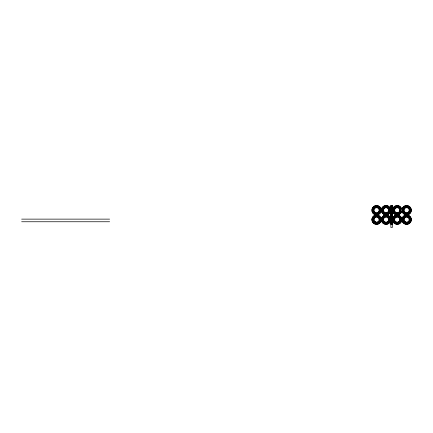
<?xml version="1.0" encoding="UTF-8"?>
<svg xmlns="http://www.w3.org/2000/svg" width="433" height="433" viewBox="0 0 433 433"><rect width="100%" height="100%" fill="white"/><g stroke="black" fill="none" stroke-linecap="round" stroke-linejoin="round"><path stroke-width="0.65" d="M390.885 205.518L392.347 205.518M21.65 219.13L109.614 219.13M371.936 219.13L374.139 219.13M379.016 219.13L381.219 219.13M381.397 219.13L383.606 219.13M388.482 219.13L394.734 219.13M399.61 219.13L401.813 219.13M401.992 219.13L404.2 219.13M409.077 219.13L411.28 219.13M21.65 221.756L109.614 221.756M372.391 221.756L375.243 221.756M377.912 221.756L380.764 221.756M381.857 221.756L384.71 221.756M387.378 221.756L390.23 221.756M390.339 221.756L392.877 221.756M392.985 221.756L395.838 221.756M398.506 221.756L401.359 221.756M402.452 221.756L405.304 221.756M407.973 221.756L410.825 221.756M392.736 206.449L392.736 214.005M392.736 215.878L392.736 223.433M392.709 206.27L392.709 214.189M392.709 215.694L392.709 223.612M392.347 224.153L392.347 227.482L390.885 227.482L390.885 224.153M392.249 205.518L392.249 224.364M392.141 205.518L392.141 224.364M392.017 224.364L392.017 205.518L391.946 224.364M391.681 205.518L391.724 224.364M391.529 205.518L391.529 224.364M391.313 205.518L391.313 224.364M391.243 205.518L391.243 224.364M391.031 205.518L391.031 224.364M390.961 205.518L391.004 224.364M390.55 206.27L390.55 214.189M390.55 215.694L390.506 223.612M390.479 206.449L390.479 208.338M390.479 212.116L390.479 214.005M390.479 215.878L390.479 217.767M390.479 221.544L390.479 223.433M402.084 218.432A4.714 4.714 0 0 1 409.342 215.796A4.714 4.714 0 0 1 409.342 223.515A4.714 4.714 0 0 1 402.084 220.873M402.609 217.328A4.655 4.655 0 0 1 409.927 216.365A4.655 4.655 0 0 1 408.963 223.682A4.655 4.655 0 0 1 402.143 220.857M405.158 217.09A2.961 2.961 0 0 1 408.73 221.75M408.119 222.221A2.961 2.961 0 0 1 404.541 217.561M401.721 220.873A4.714 4.714 0 0 1 393.088 222.01M393.088 217.296A4.714 4.714 0 0 1 401.721 218.432M401.667 220.857A4.655 4.655 0 0 1 393.142 221.983M393.142 217.328A4.655 4.655 0 0 1 401.667 218.449M395.692 217.09A2.961 2.961 0 0 1 399.264 221.75M398.652 222.221A2.961 2.961 0 0 1 395.08 217.561M401.721 211.45A4.714 4.714 0 0 1 393.088 212.587M393.088 207.872A4.714 4.714 0 0 1 401.721 209.009M401.667 211.434A4.655 4.655 0 0 1 393.142 212.554M393.142 207.9A4.655 4.655 0 0 1 401.667 209.025M395.692 207.667A2.961 2.961 0 0 1 399.264 212.322M398.652 212.792A2.961 2.961 0 0 1 395.08 208.132M402.084 209.009A4.714 4.714 0 0 1 409.342 206.368A4.714 4.714 0 0 1 409.342 214.091A4.714 4.714 0 0 1 402.084 211.45M402.143 209.025A4.655 4.655 0 0 1 409.309 206.417A4.655 4.655 0 0 1 409.309 214.043A4.655 4.655 0 0 1 402.143 211.434M405.158 207.667A2.961 2.961 0 0 1 408.73 212.322M408.119 212.792A2.961 2.961 0 0 1 404.541 208.132M377.343 216.792A2.961 2.961 0 0 1 376.575 222.616M375.812 222.513A2.961 2.961 0 0 1 376.575 216.695M390.593 220.873A4.714 4.714 0 0 1 383.687 223.737A4.714 4.714 0 0 1 382.712 216.321A4.714 4.714 0 0 1 390.122 217.296A4.655 4.655 0 0 0 382.75 216.365A4.655 4.655 0 0 0 383.714 223.682A4.655 4.655 0 0 0 390.539 220.857M386.81 216.792A2.961 2.961 0 0 1 386.041 222.616M385.278 222.513A2.961 2.961 0 0 1 386.041 216.695M390.593 211.45A4.714 4.714 0 0 1 383.34 214.091A4.714 4.714 0 0 1 383.34 206.368A4.714 4.714 0 0 1 390.593 209.009M390.073 212.554A4.655 4.655 0 0 1 382.75 213.518A4.655 4.655 0 0 1 383.714 206.2A4.655 4.655 0 0 1 390.539 209.025M386.81 207.369A2.961 2.961 0 0 1 386.041 213.188M385.278 213.09A2.961 2.961 0 0 1 386.041 207.266M377.343 207.369A2.961 2.961 0 0 1 376.575 213.188M375.812 213.09A2.961 2.961 0 0 1 376.575 207.266M405.369 221.848A2.533 2.533 0 0 0 409.174 219.655A2.533 2.533 0 0 0 405.369 217.458A2.533 2.533 0 0 0 405.369 221.848M404.66 223.082A3.957 3.957 0 0 0 410.598 219.655A3.957 3.957 0 0 0 404.66 216.224A3.957 3.957 0 0 0 404.66 223.082M405.088 222.335A3.096 3.096 0 0 0 409.732 219.655A3.096 3.096 0 0 0 405.088 216.971A3.096 3.096 0 0 0 405.088 222.335M404.747 222.925A3.778 3.778 0 0 0 410.414 219.655A3.778 3.778 0 0 0 404.747 216.381A3.778 3.778 0 0 0 404.747 222.925M404.839 222.768A3.594 3.594 0 0 0 410.235 219.655A3.594 3.594 0 0 0 404.839 216.538A3.594 3.594 0 0 0 404.839 222.768M395.903 221.848A2.533 2.533 0 0 0 399.708 219.655A2.533 2.533 0 0 0 395.903 217.458A2.533 2.533 0 0 0 395.903 221.848M395.194 223.082A3.957 3.957 0 0 0 401.131 219.655A3.957 3.957 0 0 0 395.194 216.224A3.957 3.957 0 0 0 395.194 223.082M395.621 222.335A3.096 3.096 0 0 0 400.265 219.655A3.096 3.096 0 0 0 395.621 216.971A3.096 3.096 0 0 0 395.621 222.335M395.286 222.925A3.778 3.778 0 0 0 400.947 219.655A3.778 3.778 0 0 0 395.286 216.381A3.778 3.778 0 0 0 395.286 222.925M395.372 222.768A3.594 3.594 0 0 0 400.769 219.655A3.594 3.594 0 0 0 395.372 216.538A3.594 3.594 0 0 0 395.372 222.768M395.903 212.424A2.533 2.533 0 0 0 399.708 210.227A2.533 2.533 0 0 0 395.903 208.035A2.533 2.533 0 0 0 395.903 212.424M395.194 213.658A3.957 3.957 0 0 0 401.131 210.227A3.957 3.957 0 0 0 395.194 206.801A3.957 3.957 0 0 0 395.194 213.658M395.621 212.912A3.096 3.096 0 0 0 400.265 210.227A3.096 3.096 0 0 0 395.621 207.548A3.096 3.096 0 0 0 395.621 212.912M395.286 213.501A3.778 3.778 0 0 0 400.947 210.227A3.778 3.778 0 0 0 395.286 206.958A3.778 3.778 0 0 0 395.286 213.501M395.372 213.345A3.594 3.594 0 0 0 400.769 210.227A3.594 3.594 0 0 0 395.372 207.115A3.594 3.594 0 0 0 395.372 213.345M405.369 212.424A2.533 2.533 0 0 0 409.174 210.227A2.533 2.533 0 0 0 405.369 208.035A2.533 2.533 0 0 0 405.369 212.424M404.66 213.658A3.957 3.957 0 0 0 410.598 210.227A3.957 3.957 0 0 0 404.66 206.801A3.957 3.957 0 0 0 404.66 213.658M405.088 212.912A3.096 3.096 0 0 0 409.732 210.227A3.096 3.096 0 0 0 405.088 207.548A3.096 3.096 0 0 0 405.088 212.912M404.747 213.501A3.778 3.778 0 0 0 410.414 210.227A3.778 3.778 0 0 0 404.747 206.958A3.778 3.778 0 0 0 404.747 213.501M404.839 213.345A3.594 3.594 0 0 0 410.235 210.227A3.594 3.594 0 0 0 404.839 207.115A3.594 3.594 0 0 0 404.839 213.345M375.308 221.848A2.533 2.533 0 0 0 379.113 219.655A2.533 2.533 0 0 0 375.308 217.458A2.533 2.533 0 0 0 375.308 221.848M374.22 223.737A4.714 4.714 0 0 0 381.289 219.655A4.714 4.714 0 0 0 374.22 215.574A4.714 4.714 0 0 0 374.22 223.737M375.027 222.335A3.096 3.096 0 0 0 379.671 219.655A3.096 3.096 0 0 0 375.027 216.971A3.096 3.096 0 0 0 375.027 222.335M374.778 222.768A3.594 3.594 0 0 0 380.174 219.655A3.594 3.594 0 0 0 374.778 216.538A3.594 3.594 0 0 0 374.778 222.768M374.691 222.925A3.778 3.778 0 0 0 380.353 219.655A3.778 3.778 0 0 0 374.691 216.381A3.778 3.778 0 0 0 374.691 222.925M374.599 223.082A3.957 3.957 0 0 0 380.537 219.655A3.957 3.957 0 0 0 374.599 216.224A3.957 3.957 0 0 0 374.599 223.082M373.284 222.946A4.655 4.655 0 0 0 381.072 220.857A4.655 4.655 0 0 0 375.373 215.158A4.655 4.655 0 0 0 373.284 222.946M384.775 221.848A2.533 2.533 0 0 0 388.58 219.655A2.533 2.533 0 0 0 384.775 217.458A2.533 2.533 0 0 0 384.775 221.848M384.493 222.335A3.096 3.096 0 0 0 389.137 219.655A3.096 3.096 0 0 0 384.493 216.971A3.096 3.096 0 0 0 384.493 222.335M384.244 222.768A3.594 3.594 0 0 0 389.64 219.655A3.594 3.594 0 0 0 384.244 216.538A3.594 3.594 0 0 0 384.244 222.768M384.152 222.925A3.778 3.778 0 0 0 389.819 219.655A3.778 3.778 0 0 0 384.152 216.381A3.778 3.778 0 0 0 384.152 222.925M384.066 223.082A3.957 3.957 0 0 0 390.003 219.655A3.957 3.957 0 0 0 384.066 216.224A3.957 3.957 0 0 0 384.066 223.082M384.775 212.424A2.533 2.533 0 0 0 388.58 210.227A2.533 2.533 0 0 0 384.775 208.035A2.533 2.533 0 0 0 384.775 212.424M384.493 212.912A3.096 3.096 0 0 0 389.137 210.227A3.096 3.096 0 0 0 384.493 207.548A3.096 3.096 0 0 0 384.493 212.912M384.244 213.345A3.594 3.594 0 0 0 389.64 210.227A3.594 3.594 0 0 0 384.244 207.115A3.594 3.594 0 0 0 384.244 213.345M384.152 213.501A3.778 3.778 0 0 0 389.819 210.227A3.778 3.778 0 0 0 384.152 206.958A3.778 3.778 0 0 0 384.152 213.501M384.066 213.658A3.957 3.957 0 0 0 390.003 210.227A3.957 3.957 0 0 0 384.066 206.801A3.957 3.957 0 0 0 384.066 213.658M375.308 212.424A2.533 2.533 0 0 0 379.113 210.227A2.533 2.533 0 0 0 375.308 208.035A2.533 2.533 0 0 0 375.308 212.424M374.22 214.308A4.714 4.714 0 0 0 381.289 210.227A4.714 4.714 0 0 0 374.22 206.146A4.714 4.714 0 0 0 374.22 214.308M375.027 212.912A3.096 3.096 0 0 0 379.671 210.227A3.096 3.096 0 0 0 375.027 207.548A3.096 3.096 0 0 0 375.027 212.912M374.778 213.345A3.594 3.594 0 0 0 380.174 210.227A3.594 3.594 0 0 0 374.778 207.115A3.594 3.594 0 0 0 374.778 213.345M374.691 213.501A3.778 3.778 0 0 0 380.353 210.227A3.778 3.778 0 0 0 374.691 206.958A3.778 3.778 0 0 0 374.691 213.501M374.599 213.658A3.957 3.957 0 0 0 380.537 210.227A3.957 3.957 0 0 0 374.599 206.801A3.957 3.957 0 0 0 374.599 213.658M374.253 214.259A4.655 4.655 0 0 0 381.229 210.227A4.655 4.655 0 0 0 374.253 206.2A4.655 4.655 0 0 0 374.253 214.259"/></g></svg>
